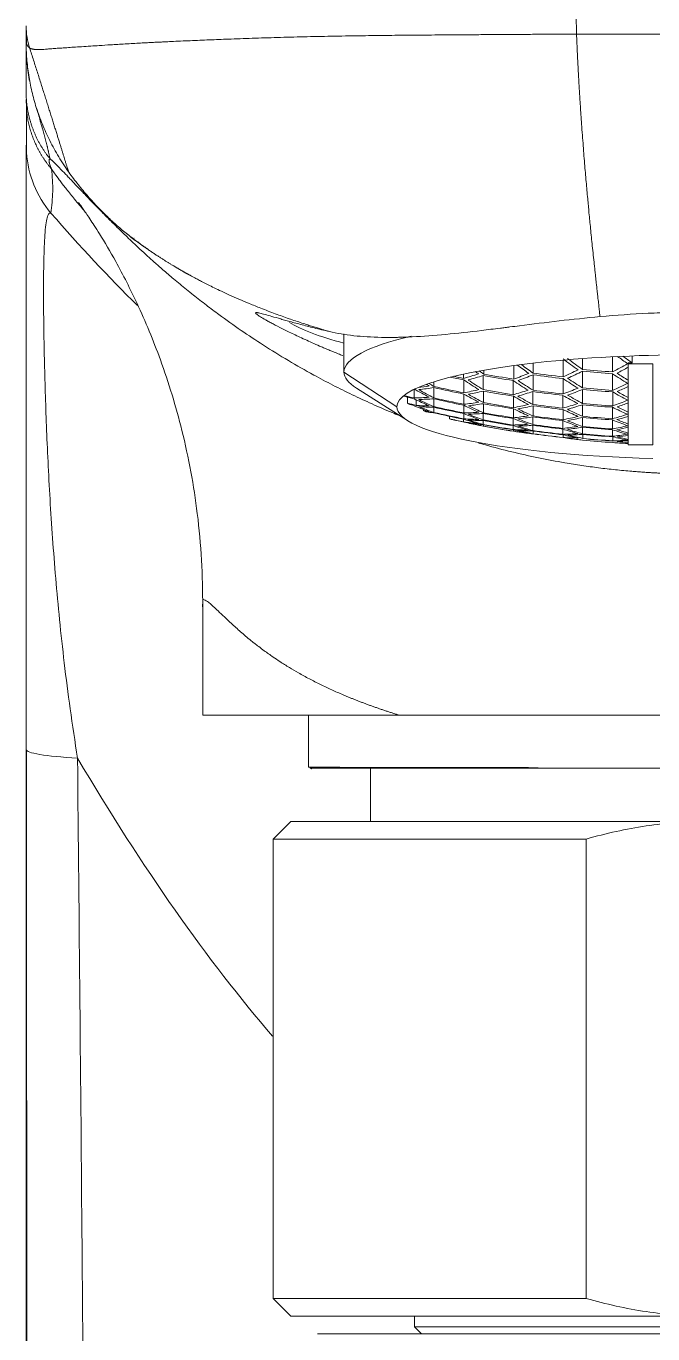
# Model space of a CAD drawing. Header units: millimetres. Extents: x 13304 to 14145, y -3112 to -2518.
# Drawn here: x 13592.11 to 13609.86, y -2823.83 to -2786.83 of the extents above; entities that cross this region are included whole.
import ezdxf

# ---------------------------------------------------------------- set-up
doc = ezdxf.new("R2010")
doc.units = ezdxf.units.MM

msp = doc.modelspace()

# ---------------------------------------------------------------- linework, layer by layer
at = {"linetype": 'Continuous', "lineweight": 0}
for p, q in [((13595.175, -2792.833), (13595.158, -2792.833)), ((13601.111, -2795.538), (13601.111, -2796.62)), ((13606.467, -2796.368), (13606.467, -2796.65)), ((13607.317, -2796.284), (13607.317, -2796.758)), ((13607.87, -2796.24), (13607.87, -2796.546)), ((13608.72, -2796.188), (13608.72, -2796.618)), ((13609.161, -2796.356), (13609.161, -2796.39)), ((13609.161, -2796.39), (13609.161, -2798.679)), ((13609.861, -2796.39), (13609.161, -2796.39)), ((13609.275, -2796.163), (13609.275, -2796.363)), ((13609.861, -2798.679), (13609.861, -2796.39)), ((13602.611, -2797.605), (13601.111, -2796.62)), ((13604.499, -2796.677), (13604.499, -2796.8)), ((13605.054, -2796.718), (13605.054, -2797.118)), ((13605.07, -2796.566), (13605.07, -2796.677)), ((13605.92, -2796.436), (13605.92, -2796.821)), ((13606.467, -2796.698), (13606.467, -2797.133)), ((13607.869, -2796.598), (13607.869, -2797.068)), ((13608.719, -2796.67), (13608.719, -2797.14)), ((13601.467, -2797.079), (13602.913, -2797.995)), ((13603.099, -2797.111), (13603.099, -2797.354)), ((13603.657, -2796.895), (13603.657, -2797.028)), ((13603.657, -2797.061), (13603.657, -2797.353)), ((13604.507, -2796.845), (13604.507, -2797.209)), ((13605.904, -2796.862), (13605.904, -2797.262)), ((13607.317, -2796.806), (13607.317, -2797.24)), ((13607.872, -2797.111), (13607.872, -2797.51)), ((13602.914, -2797.331), (13602.914, -2797.503)), ((13603.16, -2797.407), (13603.16, -2797.564)), ((13603.653, -2797.378), (13603.653, -2797.597)), ((13604.507, -2797.242), (13604.507, -2797.533)), ((13605.061, -2797.159), (13605.061, -2797.487)), ((13605.061, -2797.516), (13605.061, -2797.772)), ((13605.911, -2797.303), (13605.911, -2797.63)), ((13606.459, -2797.173), (13606.459, -2797.536)), ((13607.309, -2797.28), (13607.309, -2797.643)), ((13608.722, -2797.183), (13608.722, -2797.581)), ((13603.369, -2797.681), (13603.369, -2797.722)), ((13603.657, -2797.616), (13603.657, -2797.763)), ((13604.099, -2797.872), (13604.099, -2797.947)), ((13604.503, -2797.558), (13604.503, -2797.778)), ((13604.507, -2797.796), (13604.507, -2797.944)), ((13605.058, -2797.793), (13605.058, -2797.977)), ((13605.911, -2797.659), (13605.911, -2797.915)), ((13606.463, -2797.888), (13606.463, -2798.108)), ((13606.466, -2797.572), (13606.466, -2797.863)), ((13607.316, -2797.679), (13607.316, -2797.97)), ((13607.864, -2797.546), (13607.864, -2797.873)), ((13608.714, -2797.617), (13608.714, -2797.944)), ((13604.499, -2797.955), (13604.499, -2798.029)), ((13604.872, -2798.114), (13604.872, -2798.115)), ((13605.054, -2797.992), (13605.054, -2798.103)), ((13605.067, -2798.113), (13605.067, -2798.151)), ((13605.904, -2798.135), (13605.904, -2798.247)), ((13605.908, -2797.936), (13605.908, -2798.12)), ((13605.917, -2798.257), (13605.917, -2798.296)), ((13606.459, -2798.127), (13606.459, -2798.276)), ((13607.309, -2798.234), (13607.309, -2798.383)), ((13607.313, -2797.995), (13607.313, -2798.215)), ((13607.864, -2798.183), (13607.864, -2798.367)), ((13607.868, -2797.904), (13607.868, -2798.16)), ((13608.714, -2798.254), (13608.714, -2798.438)), ((13608.718, -2797.975), (13608.718, -2798.231)), ((13606.473, -2798.289), (13606.473, -2798.365)), ((13607.323, -2798.396), (13607.323, -2798.473)), ((13607.878, -2798.384), (13607.878, -2798.497)), ((13608.728, -2798.455), (13608.728, -2798.568)), ((13609.161, -2798.679), (13609.861, -2798.679)), ((13597.111, -2803.053), (13597.111, -2806.333)), ((13597.111, -2806.333), (13602.692, -2806.333)), ((13600.111, -2806.333), (13600.111, -2807.8)), ((13601.861, -2807.833), (13601.861, -2809.333)), ((13611.111, -2807.833), (13606.799, -2807.833)), ((13599.611, -2809.333), (13599.111, -2809.833)), ((13599.611, -2809.333), (13611.403, -2809.333)), ((13599.111, -2809.833), (13599.111, -2822.833)), ((13599.111, -2809.833), (13607.976, -2809.833)), ((13607.976, -2809.833), (13607.976, -2822.833)), ((13599.111, -2822.833), (13607.976, -2822.833)), ((13599.111, -2822.833), (13599.611, -2823.333)), ((13599.611, -2823.333), (13611.403, -2823.333)), ((13603.111, -2823.333), (13603.111, -2823.633)), ((13603.111, -2823.633), (13603.311, -2823.833)), ((13603.111, -2823.633), (13611.314, -2823.633)), ((13600.364, -2823.833), (13600.361, -2823.833)), ((13600.364, -2823.833), (13621.861, -2823.833))]:
    msp.add_line(p, q, dxfattribs=at)
for start, end in [(259.3092, 259.55), (261.0521, 261.3261), (264.1347, 264.4228), (265.9212, 266.2211)]:
    msp.add_arc((13611.111, -2765.312), 33.391, start, end, dxfattribs=at)
for centre, major_axis, ratio, start_param, end_param in [((13594.111, -2786.829), (-2, 0), 0.990866, 0, 0.320177), ((13594.111, -2786.839), (-2, 0), 0.99132, 0, 0.313287), ((13595.111, -2790.197), (-3, 0), 0.999015, 0.071551, 0.698377), ((13611.111, -2794.65), (-12, 0), 0.173648, 0.276461, 0.585711), ((13611.111, -2796.62), (10, 0), 0.173648, 2.514894, 3.141593), ((13611.111, -2797.605), (8.5, 0), 0.173648, 0, 3.141593), ((13609.771, -2765.446), (3.327, -33.189), 0.492404, 5.862345, 5.88291), ((13611.046, -2765.318), (-3.331, 33.224), 0.492404, 2.715493, 2.741534), ((13611.172, -2765.306), (3.331, -33.224), 0.492404, 5.857194, 5.883235), ((13606.826, -2764.882), (3.294, 32.858), 0.492404, 3.457433, 3.483386), ((13612.447, -2765.178), (-3.327, 33.189), 0.492404, 2.72416, 2.741426), ((13612.577, -2765.165), (3.327, -33.182), 0.492404, 5.86684, 5.882975), ((13611.111, -2764.172), (-32.739, 0), 0.984808, 1.511199, 1.514702), ((13611.111, -2796.62), (-10, 0), 0.173648, 0, 0.267722), ((13611.111, -2764.762), (-33.241, 0), 0.984808, 1.358868, 1.370793), ((13611.111, -2764.734), (33.225, 0), 0.984808, 4.503309, 4.512058), ((13604.712, -2764.67), (3.248, 32.401), 0.492404, 3.3294, 3.355504), ((13604.841, -2764.683), (-3.252, -32.434), 0.492404, 0.187821, 0.213898), ((13608.23, -2765.601), (-3.314, 33.059), 0.492404, 2.734922, 2.740402), ((13608.372, -2765.586), (3.316, -33.075), 0.492404, 5.874681, 5.882338), ((13611.111, -2764.619), (-33.152, 0), 0.984808, 1.387072, 1.41309), ((13611.111, -2764.593), (33.134, 0), 0.984808, 4.529052, 4.555083), ((13605.426, -2764.742), (3.266, 32.576), 0.492404, 3.372631, 3.398619), ((13609.647, -2765.459), (-3.327, 33.182), 0.492404, 2.721442, 2.741397), ((13605.55, -2764.754), (-3.269, -32.604), 0.492404, 0.230891, 0.256856), ((13611.111, -2764.452), (33.022, 0), 0.984808, 4.571297, 4.597251), ((13611.111, -2764.479), (-33.044, 0), 0.984808, 1.4298, 1.455736), ((13606.122, -2764.812), (3.281, 32.726), 0.492404, 3.415146, 3.441085), ((13606.252, -2764.825), (-3.284, -32.752), 0.492404, 0.27332, 0.299238), ((13611.111, -2764.339), (-32.917, 0), 0.984808, 1.472156, 1.498074), ((13611.111, -2764.312), (32.891, 0), 0.984808, 4.613711, 4.639649), ((13611.744, -2765.248), (-3.33, 33.216), 0.492404, 2.758504, 2.784336), ((13606.955, -2764.895), (-3.296, -32.879), 0.492404, 0.315744, 0.334763), ((13611.874, -2765.235), (3.33, -33.213), 0.492404, 5.900076, 5.919041), ((13605.421, -2765.882), (-3.266, 32.575), 0.492404, 2.798568, 2.824572), ((13604.722, -2764.671), (3.249, 32.403), 0.492404, 3.249766, 3.268984), ((13604.852, -2764.684), (-3.252, -32.437), 0.492404, 0.101294, 0.127467), ((13605.551, -2765.869), (3.269, -32.605), 0.492404, 5.94029, 5.966448), ((13606.123, -2765.812), (-3.281, 32.727), 0.492404, 2.77727, 2.782167), ((13606.253, -2765.799), (3.284, -32.752), 0.492404, 5.91531, 5.923886), ((13611.111, -2765.018), (33.348, 0), 0.984808, 4.486963, 4.513038), ((13611.111, -2765.044), (-33.355, 0), 0.984808, 1.34542, 1.37149), ((13607.528, -2765.671), (-3.305, 32.968), 0.492404, 2.757309, 2.783341), ((13605.424, -2764.742), (3.266, 32.576), 0.492404, 3.286358, 3.312346), ((13607.657, -2765.658), (3.307, -32.987), 0.492404, 5.898601, 5.924619), ((13611.111, -2764.875), (33.296, 0), 0.984808, 4.529468, 4.555371), ((13608.932, -2765.53), (-3.321, 33.13), 0.492404, 2.757812, 2.783715), ((13606.116, -2764.811), (3.281, 32.725), 0.492404, 3.329529, 3.355375), ((13609.068, -2765.517), (3.323, -33.141), 0.492404, 5.899591, 5.925484), ((13611.111, -2764.734), (33.225, 0), 0.984808, 4.572164, 4.597956), ((13610.343, -2765.389), (-3.33, 33.213), 0.492404, 2.758395, 2.784231), ((13606.825, -2764.882), (3.294, 32.857), 0.492404, 3.372252, 3.398016), ((13610.469, -2765.376), (3.33, -33.216), 0.492404, 5.900095, 5.925928), ((13606.955, -2764.895), (-3.296, -32.879), 0.492404, 0.230639, 0.256386), ((13611.111, -2764.594), (33.134, 0), 0.984808, 4.614397, 4.640144), ((13611.111, -2764.619), (-33.152, 0), 0.984808, 1.472945, 1.498677), ((13607.527, -2764.953), (3.305, 32.968), 0.492404, 3.414436, 3.440183), ((13607.657, -2764.966), (-3.307, -32.987), 0.492404, 0.272804, 0.291677), ((13611.111, -2765.465), (-33.379, 0), 0.984808, 1.318951, 1.328366), ((13611.111, -2765.439), (33.383, 0), 0.984808, 4.461227, 4.470026), ((13611.111, -2765.703), (33.315, 0), 0.984808, 4.463805, 4.47142), ((13611.111, -2797.112), (-8.5, 0), 0.173648, 0.268015, 0.286353), ((13604.718, -2765.953), (-3.249, 32.402), 0.492404, 2.841071, 2.867311), ((13605.42, -2764.741), (3.266, 32.575), 0.492404, 3.200167, 3.22635), ((13605.55, -2764.754), (-3.269, -32.604), 0.492404, 0.058665, 0.084823), ((13604.847, -2765.94), (3.252, -32.436), 0.492404, 5.982807, 6.00898), ((13611.111, -2765.325), (-33.391, 0), 0.984808, 1.345556, 1.371597), ((13611.111, -2765.299), (33.391, 0), 0.984808, 4.487258, 4.513298), ((13606.826, -2765.741), (-3.294, 32.858), 0.492404, 2.799799, 2.825752), ((13606.127, -2764.812), (3.281, 32.727), 0.492404, 3.243773, 3.269712), ((13605.554, -2764.755), (-3.269, -32.605), 0.492404, 0.144777, 0.170741), ((13606.955, -2765.728), (3.296, -32.879), 0.492404, 5.941506, 5.967441), ((13606.257, -2764.825), (-3.284, -32.753), 0.492404, 0.102219, 0.128137), ((13611.111, -2764.903), (-33.308, 0), 0.984808, 1.388152, 1.414044), ((13611.111, -2765.159), (33.379, 0), 0.984808, 4.53014, 4.555975), ((13611.111, -2765.185), (-33.383, 0), 0.984808, 1.388567, 1.414399), ((13608.23, -2765.601), (-3.314, 33.059), 0.492404, 2.800683, 2.826475), ((13606.246, -2764.824), (-3.283, -32.751), 0.492404, 0.187947, 0.213772), ((13608.36, -2765.588), (3.316, -33.074), 0.492404, 5.941919, 5.967701), ((13611.111, -2764.76), (-33.239, 0), 0.984808, 1.43039, 1.456172), ((13609.635, -2765.46), (-3.327, 33.181), 0.492404, 2.800784, 2.826481), ((13607.521, -2764.952), (3.305, 32.967), 0.492404, 3.329624, 3.35528), ((13609.771, -2765.446), (3.327, -33.189), 0.492404, 5.94253, 5.968221), ((13611.111, -2764.875), (33.296, 0), 0.984808, 4.614962, 4.640583), ((13611.046, -2765.318), (-3.331, 33.224), 0.492404, 2.801088, 2.826751), ((13608.23, -2765.023), (3.314, 33.059), 0.492404, 3.37207, 3.397677), ((13611.171, -2765.306), (3.331, -33.224), 0.492404, 5.942768, 5.961603), ((13608.36, -2765.036), (-3.316, -33.074), 0.492404, 0.230464, 0.249066), ((13611.111, -2797.605), (-8.5, 0), 0.173648, 0.000006, 1.423199), ((13611.111, -2765.729), (-33.304, 0), 0.984808, 1.323454, 1.326159), ((13604.021, -2766.023), (-3.229, 32.21), 0.492404, 2.880336, 2.910212), ((13606.122, -2764.812), (3.281, 32.726), 0.492404, 3.161333, 3.183727), ((13604.151, -2766.01), (3.233, -32.248), 0.492404, 6.025587, 6.05184), ((13606.252, -2764.825), (-3.284, -32.752), 0.492404, 0.016298, 0.042506), ((13606.825, -2764.882), (3.294, 32.857), 0.492404, 3.131612, 3.141368), ((13611.111, -2797.112), (-8.5, 0), 0.173648, 0.425772, 0.447304), ((13606.955, -2764.895), (-3.296, -32.879), 0.492404, 6.270098, 6.282604), ((13611.111, -2765.889), (-33.225, 0), 0.984808, 1.344287, 1.370465), ((13611.111, -2765.58), (33.355, 0), 0.984808, 4.486903, 4.512973), ((13611.111, -2765.605), (-33.348, 0), 0.984808, 1.345385, 1.37146), ((13611.111, -2765.861), (33.241, 0), 0.984808, 4.486238, 4.512401), ((13606.122, -2765.812), (-3.281, 32.726), 0.492404, 2.8421, 2.86804), ((13606.825, -2764.882), (3.294, 32.857), 0.492404, 3.20136, 3.227314), ((13605.426, -2765.882), (-3.266, 32.576), 0.492404, 2.884567, 2.910554), ((13606.955, -2764.895), (-3.296, -32.879), 0.492404, 0.059863, 0.085799), ((13605.55, -2765.869), (3.269, -32.604), 0.492404, 6.02633, 6.052295), ((13606.252, -2765.799), (3.284, -32.752), 0.492404, 5.983947, 6.009866), ((13611.111, -2765.466), (-33.379, 0), 0.984808, 1.388458, 1.414294), ((13611.111, -2765.44), (33.383, 0), 0.984808, 4.530158, 4.555991), ((13606.829, -2764.883), (3.294, 32.858), 0.492404, 3.286801, 3.312565), ((13607.527, -2765.671), (-3.305, 32.968), 0.492404, 2.843002, 2.868749), ((13607.532, -2764.953), (3.305, 32.969), 0.492404, 3.24446, 3.270207), ((13607.657, -2764.966), (-3.307, -32.987), 0.492404, 0.103007, 0.12874), ((13606.959, -2764.896), (-3.296, -32.88), 0.492404, 0.145246, 0.170993), ((13607.657, -2765.658), (3.307, -32.987), 0.492404, 5.984649, 6.010382), ((13611.111, -2765.016), (33.347, 0), 0.984808, 4.57244, 4.598137), ((13611.111, -2765.325), (-33.391, 0), 0.984808, 1.431152, 1.456814), ((13611.111, -2765.044), (-33.355, 0), 0.984808, 1.431089, 1.456779), ((13611.111, -2765.3), (33.391, 0), 0.984808, 4.572832, 4.598494), ((13608.932, -2765.53), (-3.321, 33.13), 0.492404, 2.84348, 2.869101), ((13608.234, -2765.023), (3.314, 33.06), 0.492404, 3.287141, 3.312747), ((13607.651, -2764.965), (-3.307, -32.986), 0.492404, 0.188039, 0.21368), ((13609.062, -2765.517), (3.323, -33.141), 0.492404, 5.984689, 6.010302), ((13611.111, -2764.901), (-33.307, 0), 0.984808, 1.47316, 1.498773), ((13611.111, -2765.157), (33.379, 0), 0.984808, 4.614964, 4.640521), ((13610.337, -2765.389), (-3.33, 33.212), 0.492404, 2.843308, 2.868865), ((13608.926, -2765.093), (3.321, 33.129), 0.492404, 3.329687, 3.355217), ((13609.056, -2765.106), (-3.323, -33.14), 0.492404, 0.188099, 0.20713), ((13610.473, -2765.376), (3.33, -33.216), 0.492404, 5.985032, 6.003611), ((13611.186, -2766.126), (32.918, 3.052), 0.98468, 4.405273, 4.417644), ((13611.111, -2797.112), (-8.5, 0), 0.173648, 0.600806, 0.622115), ((13611.189, -2766.152), (-32.897, -3.05), 0.98468, 1.266684, 1.276264), ((13604.712, -2765.953), (-3.248, 32.401), 0.492404, 2.927681, 2.953785), ((13608.23, -2765.023), (3.314, 33.059), 0.492404, 3.115943, 3.142121), ((13607.527, -2764.953), (3.305, 32.968), 0.492404, 3.159114, 3.185146), ((13604.019, -2766.023), (-3.229, 32.21), 0.492404, 2.971214, 2.997068), ((13604.841, -2765.94), (3.252, -32.434), 0.492404, 6.069287, 6.095364), ((13607.657, -2764.966), (-3.307, -32.987), 0.492404, 0.017134, 0.043153), ((13604.149, -2766.01), (3.233, -32.247), 0.492404, 6.112739, 6.138992), ((13608.369, -2765.037), (-3.316, -33.075), 0.492404, 6.257877, 6.284041), ((13608.932, -2765.093), (3.321, 33.13), 0.492404, 3.096119, 3.099732), ((13611.111, -2765.749), (-33.296, 0), 0.984808, 1.387876, 1.413778), ((13611.111, -2766.004), (33.152, 0), 0.984808, 4.528664, 4.554683), ((13611.111, -2766.312), (-32.891, 0), 0.984808, 1.385604, 1.412231), ((13611.111, -2765.721), (33.308, 0), 0.984808, 4.529654, 4.555547), ((13611.111, -2766.03), (-33.134, 0), 0.984808, 1.387373, 1.413404), ((13611.111, -2766.286), (32.916, 0), 0.984808, 4.527741, 4.553949), ((13606.116, -2765.812), (-3.281, 32.725), 0.492404, 2.927811, 2.953656), ((13608.932, -2765.093), (3.321, 33.13), 0.492404, 3.159531, 3.185434), ((13606.825, -2765.741), (-3.294, 32.857), 0.492404, 2.885169, 2.910933), ((13608.23, -2765.023), (3.314, 33.059), 0.492404, 3.202226, 3.228019), ((13605.424, -2765.882), (-3.266, 32.576), 0.492404, 2.97084, 2.996827), ((13608.36, -2765.036), (-3.316, -33.074), 0.492404, 0.060453, 0.086235), ((13606.246, -2765.799), (3.283, -32.751), 0.492404, 6.069414, 6.095238), ((13606.955, -2765.728), (3.296, -32.879), 0.492404, 6.026799, 6.052546), ((13611.111, -2765.608), (-33.347, 0), 0.984808, 1.430847, 1.456544), ((13611.111, -2765.58), (33.355, 0), 0.984808, 4.572593, 4.598284), ((13607.521, -2765.672), (-3.305, 32.967), 0.492404, 2.927906, 2.953561), ((13608.23, -2765.601), (-3.314, 33.059), 0.492404, 2.885508, 2.911115), ((13608.932, -2765.093), (3.321, 33.13), 0.492404, 3.245025, 3.270646), ((13609.062, -2765.106), (-3.323, -33.141), 0.492404, 0.103223, 0.128836), ((13607.651, -2765.659), (3.307, -32.986), 0.492404, 6.069506, 6.095146), ((13608.36, -2765.036), (-3.316, -33.074), 0.492404, 0.145659, 0.171254), ((13608.36, -2765.588), (3.316, -33.074), 0.492404, 6.027125, 6.052721), ((13611.111, -2765.467), (-33.379, 0), 0.984808, 1.473371, 1.498928), ((13611.111, -2765.184), (-33.383, 0), 0.984808, 1.473503, 1.499057), ((13611.111, -2765.44), (33.383, 0), 0.984808, 4.615095, 4.640649), ((13608.926, -2765.531), (-3.321, 33.129), 0.492404, 2.927968, 2.953498), ((13609.635, -2765.46), (-3.327, 33.181), 0.492404, 2.885711, 2.911224), ((13609.635, -2765.164), (3.327, 33.181), 0.492404, 3.28743, 3.312943), ((13609.765, -2765.447), (3.327, -33.188), 0.492404, 6.027076, 6.046099), ((13609.765, -2765.177), (-3.327, -33.188), 0.492404, 0.145609, 0.164632), ((13609.056, -2765.518), (3.323, -33.14), 0.492404, 6.069565, 6.088596), ((13609.644, -2765.165), (3.327, 33.182), 0.492404, 3.117026, 3.143101), ((13609.774, -2765.178), (-3.327, -33.189), 0.492404, 6.258668, 6.284738), ((13605.554, -2765.869), (3.269, -32.605), 0.492404, 6.112444, 6.138409), ((13609.073, -2765.107), (-3.323, -33.142), 0.492404, 0.018215, 0.044107), ((13611.111, -2765.863), (33.239, 0), 0.984808, 4.571983, 4.597764), ((13611.111, -2766.171), (-33.022, 0), 0.984808, 1.429862, 1.455815), ((13611.111, -2765.889), (-33.225, 0), 0.984808, 1.430746, 1.456539), ((13611.111, -2766.145), (33.044, 0), 0.984808, 4.571569, 4.597504), ((13609.635, -2765.164), (3.327, 33.181), 0.492404, 3.202503, 3.2282), ((13606.127, -2765.811), (-3.281, 32.727), 0.492404, 3.013473, 3.039412), ((13606.829, -2765.741), (-3.294, 32.858), 0.492404, 2.97062, 2.996384), ((13610.348, -2765.235), (3.33, 33.213), 0.492404, 3.160202, 3.186037), ((13609.775, -2765.178), (-3.327, -33.189), 0.492404, 0.061152, 0.086842), ((13606.959, -2765.728), (3.296, -32.88), 0.492404, 6.112193, 6.137939), ((13611.111, -2765.723), (33.307, 0), 0.984808, 4.614753, 4.640365), ((13611.111, -2766.312), (-32.89, 0), 0.984808, 1.472164, 1.498103), ((13611.111, -2765.749), (-33.296, 0), 0.984808, 1.473544, 1.499164), ((13611.111, -2766.004), (33.152, 0), 0.984808, 4.614712, 4.640445), ((13611.111, -2766.03), (-33.134, 0), 0.984808, 1.473065, 1.498812), ((13610.337, -2765.234), (3.33, 33.212), 0.492404, 3.245026, 3.270584), ((13608.234, -2765.6), (-3.314, 33.06), 0.492404, 2.970438, 2.996045), ((13611.05, -2765.306), (3.331, 33.224), 0.492404, 3.202894, 3.228557), ((13610.473, -2765.248), (-3.33, -33.216), 0.492404, 0.103565, 0.122145), ((13608.36, -2765.588), (3.316, -33.074), 0.492404, 6.111931, 6.130532), ((13611.176, -2765.318), (-3.331, -33.224), 0.492404, 0.061214, 0.079875), ((13607.657, -2765.658), (3.307, -32.987), 0.492404, 6.154445, 6.173143), ((13606.955, -2765.728), (3.296, -32.879), 0.492404, 6.197387, 6.21623), ((13611.878, -2765.389), (-3.33, -33.213), 0.492404, 0.018521, 0.037311), ((13595.111, -2807.3), (-3, 0), 0.09548, 0.000005, 1.02982)]:
    msp.add_ellipse(centre, major_axis=major_axis, ratio=ratio, start_param=start_param, end_param=end_param, dxfattribs=at)
for points, degree in [([(13607.687, -2786.548), (13607.689, -2786.605), (13607.691, -2786.721), (13607.695, -2786.893), (13607.697, -2787.006), (13607.698, -2787.062)], 3), ([(13592.111, -2787.271), (13592.111, -2787.27), (13592.111, -2787.268), (13592.111, -2787.263), (13592.111, -2787.26), (13592.111, -2787.257), (13592.111, -2787.254), (13592.111, -2787.25), (13592.111, -2787.246), (13592.111, -2787.243), (13592.111, -2787.239), (13592.111, -2787.234), (13592.111, -2787.23), (13592.111, -2787.224), (13592.111, -2787.217), (13592.111, -2787.21), (13592.111, -2787.203), (13592.111, -2787.195), (13592.111, -2787.185), (13592.111, -2787.174), (13592.111, -2787.162), (13592.111, -2787.149), (13592.111, -2787.134), (13592.111, -2787.118), (13592.111, -2787.099), (13592.111, -2787.077), (13592.111, -2787.054), (13592.111, -2787.031), (13592.111, -2787.008), (13592.111, -2786.984), (13592.111, -2786.961), (13592.111, -2786.938), (13592.111, -2786.914), (13592.111, -2786.89), (13592.111, -2786.865), (13592.111, -2786.848), (13592.111, -2786.839)], 3), ([(13592.117, -2786.987), (13592.117, -2786.997)], 1), ([(13592.117, -2786.991), (13592.117, -2787.146), (13592.117, -2787.319)], 2), ([(13592.111, -2787.271), (13592.111, -2787.271), (13592.111, -2787.272), (13592.111, -2787.274), (13592.111, -2787.276), (13592.111, -2787.277), (13592.111, -2787.279), (13592.111, -2787.28), (13592.111, -2787.282), (13592.111, -2787.283), (13592.111, -2787.285), (13592.111, -2787.287), (13592.111, -2787.289), (13592.112, -2787.292), (13592.112, -2787.295), (13592.113, -2787.298), (13592.113, -2787.302), (13592.114, -2787.305), (13592.115, -2787.31), (13592.116, -2787.315), (13592.117, -2787.32), (13592.119, -2787.326), (13592.121, -2787.333), (13592.123, -2787.341), (13592.127, -2787.349), (13592.131, -2787.359), (13592.136, -2787.369), (13592.142, -2787.379), (13592.148, -2787.389), (13592.155, -2787.398), (13592.162, -2787.407), (13592.17, -2787.416), (13592.178, -2787.425), (13592.187, -2787.433), (13592.197, -2787.441), (13592.204, -2787.447), (13592.208, -2787.45)], 3), ([(13592.111, -2787.271), (13592.114, -2789.255), (13593.327, -2790.979)], 2), ([(13592.208, -2787.45), (13592.209, -2787.451), (13592.211, -2787.452), (13592.212, -2787.453)], 3), ([(13592.208, -2787.45), (13592.527, -2788.442), (13592.829, -2789.389), (13593.088, -2790.231), (13593.26, -2790.783), (13593.315, -2790.965)], 5), ([(13592.118, -2788.901), (13592.111, -2788.924), (13592.122, -2789.188)], 2), ([(13592.119, -2789.151), (13592.118, -2790.413)], 1), ([(13593.254, -2790.876), (13594.246, -2792.27), (13595.543, -2793.136)], 2), ([(13595.264, -2794.741), (13594.447, -2793.931), (13593.63, -2793.059), (13592.813, -2792.124)], 3), ([(13592.111, -2899.833), (13592.111, -2898.098), (13592.111, -2894.409), (13592.111, -2888.259), (13592.111, -2881.393), (13592.111, -2873.666), (13592.111, -2864.887), (13592.111, -2854.882), (13592.111, -2844.164), (13592.111, -2832.997), (13592.111, -2820.872), (13592.111, -2811.953), (13592.111, -2807.3)], 3), ([(13599.091, -2815.41), (13597.249, -2813.278), (13595.408, -2810.657), (13593.566, -2807.546)], 3), ([(13600.142, -2807.816), (13600.205, -2807.849)], 1), ([(13605.386, -2807.833), (13605.609, -2807.826), (13605.838, -2807.819), (13606.073, -2807.812)], 3)]:
    msp.add_open_spline(points, degree=degree, dxfattribs=at)
for points, degree, knots in [([(13592.212, -2787.453), (13592.214, -2787.454), (13592.216, -2787.456), (13592.22, -2787.458), (13592.225, -2787.46), (13592.229, -2787.462), (13592.234, -2787.464), (13592.238, -2787.466), (13592.243, -2787.468), (13592.249, -2787.47), (13592.254, -2787.471), (13592.26, -2787.473), (13592.267, -2787.475), (13592.274, -2787.477), (13592.281, -2787.479), (13592.288, -2787.481), (13592.297, -2787.483), (13592.305, -2787.484), (13592.32, -2787.487), (13592.341, -2787.491), (13592.371, -2787.494), (13592.404, -2787.496), (13592.44, -2787.497), (13592.479, -2787.497), (13592.52, -2787.495), (13592.579, -2787.493), (13592.66, -2787.487), (13592.775, -2787.478), (13592.912, -2787.467), (13593.072, -2787.456), (13593.253, -2787.443), (13593.455, -2787.43), (13593.681, -2787.415), (13593.925, -2787.399), (13594.2, -2787.381), (13594.522, -2787.36), (13594.846, -2787.341), (13595.132, -2787.324), (13595.342, -2787.313), (13595.536, -2787.303), (13595.711, -2787.294), (13595.866, -2787.286), (13596, -2787.28), (13596.114, -2787.274), (13596.273, -2787.266), (13596.484, -2787.257), (13596.756, -2787.245), (13597.028, -2787.233), (13597.298, -2787.222), (13597.568, -2787.211), (13597.97, -2787.196), (13598.521, -2787.176), (13599.233, -2787.154), (13599.98, -2787.134), (13600.76, -2787.118), (13601.504, -2787.106), (13602.224, -2787.097), (13602.933, -2787.09), (13603.71, -2787.084), (13604.402, -2787.079), (13604.984, -2787.075), (13605.436, -2787.071), (13605.887, -2787.068), (13606.339, -2787.066), (13606.792, -2787.064), (13607.245, -2787.063), (13607.547, -2787.062), (13607.698, -2787.062)], 3, [0, 0, 0, 0, 0.003474, 0.006968, 0.010486, 0.014028, 0.017598, 0.021197, 0.024827, 0.028491, 0.032189, 0.035921, 0.039691, 0.043499, 0.047345, 0.051232, 0.055158, 0.059125, 0.063134, 0.073431, 0.083484, 0.093277, 0.102792, 0.112015, 0.120935, 0.129543, 0.146178, 0.16328, 0.180855, 0.198938, 0.217584, 0.235183, 0.253954, 0.273889, 0.291448, 0.313365, 0.339594, 0.35355, 0.366241, 0.377669, 0.387841, 0.39676, 0.40443, 0.410852, 0.416031, 0.431159, 0.44609, 0.460824, 0.47536, 0.489701, 0.503848, 0.539157, 0.575839, 0.613898, 0.653342, 0.694176, 0.726188, 0.761594, 0.800379, 0.842524, 0.864965, 0.887427, 0.909901, 0.932385, 0.954883, 0.977411, 1, 1, 1, 1]), ([(13607.698, -2787.062), (13607.772, -2787.062), (13607.94, -2787.062), (13608.221, -2787.062), (13608.56, -2787.062), (13608.959, -2787.062), (13609.469, -2787.061), (13610.037, -2787.06), (13610.609, -2787.059), (13611.202, -2787.059), (13611.929, -2787.06), (13612.687, -2787.061), (13613.356, -2787.062), (13613.826, -2787.062), (13614.205, -2787.062), (13614.427, -2787.062), (13614.523, -2787.062)], 3, [0, 0, 0, 0, 0.032539, 0.073688, 0.123446, 0.181809, 0.248774, 0.347883, 0.431623, 0.500001, 0.608347, 0.751228, 0.833454, 0.902329, 0.957845, 1, 1, 1, 1]), ([(13607.698, -2787.062), (13607.699, -2787.079), (13607.7, -2787.114), (13607.703, -2787.171), (13607.706, -2787.236), (13607.709, -2787.307), (13607.712, -2787.385), (13607.716, -2787.471), (13607.721, -2787.563), (13607.725, -2787.663), (13607.731, -2787.769), (13607.736, -2787.881), (13607.743, -2788.001), (13607.749, -2788.127), (13607.757, -2788.259), (13607.764, -2788.397), (13607.773, -2788.542), (13607.782, -2788.693), (13607.791, -2788.849), (13607.802, -2789.011), (13607.813, -2789.179), (13607.824, -2789.352), (13607.847, -2789.679), (13607.881, -2790.14), (13607.926, -2790.71), (13607.97, -2791.232), (13608.012, -2791.696), (13608.054, -2792.137), (13608.097, -2792.585), (13608.147, -2793.075), (13608.188, -2793.455), (13608.216, -2793.718), (13608.231, -2793.856), (13608.245, -2793.986), (13608.259, -2794.109), (13608.272, -2794.225), (13608.284, -2794.334), (13608.295, -2794.437), (13608.306, -2794.534), (13608.316, -2794.624), (13608.326, -2794.709), (13608.334, -2794.788), (13608.343, -2794.862), (13608.35, -2794.93), (13608.357, -2794.994), (13608.362, -2795.034), (13608.364, -2795.053)], 3, [0, 0, 0, 0, 0.00485, 0.010413, 0.016686, 0.023671, 0.031366, 0.03977, 0.048882, 0.058703, 0.069232, 0.080467, 0.09241, 0.10506, 0.118417, 0.132481, 0.147253, 0.162733, 0.178923, 0.195823, 0.213435, 0.23176, 0.250799, 0.318286, 0.382648, 0.443871, 0.501927, 0.551816, 0.610359, 0.677487, 0.753056, 0.774953, 0.796067, 0.816399, 0.835949, 0.854719, 0.87271, 0.889924, 0.906363, 0.922031, 0.936929, 0.951062, 0.964432, 0.977042, 0.988897, 1, 1, 1, 1]), ([(13592.111, -2788.69), (13592.111, -2788.41), (13592.111, -2788.171), (13592.111, -2787.97), (13592.111, -2787.791), (13592.111, -2787.641), (13592.111, -2787.5), (13592.111, -2787.396), (13592.111, -2787.271)], 2, [0, 0, 0, 0.25, 0.25, 0.5, 0.5, 0.75, 0.75, 1, 1, 1]), ([(13592.111, -2787.271), (13592.111, -2787.483), (13592.119, -2787.707), (13592.138, -2787.928), (13592.165, -2788.146), (13592.202, -2788.361), (13592.205, -2788.374)], 5, [0, 0, 0, 0, 0, 0, 0.935892, 1, 1, 1, 1, 1, 1]), ([(13592.782, -2790.58), (13592.78, -2790.569), (13592.776, -2790.546), (13592.769, -2790.512), (13592.762, -2790.478), (13592.755, -2790.444), (13592.748, -2790.409), (13592.74, -2790.375), (13592.732, -2790.34), (13592.724, -2790.305), (13592.716, -2790.27), (13592.708, -2790.235), (13592.699, -2790.2), (13592.69, -2790.165), (13592.682, -2790.13), (13592.672, -2790.094), (13592.663, -2790.058), (13592.654, -2790.022), (13592.644, -2789.986), (13592.634, -2789.95), (13592.624, -2789.913), (13592.614, -2789.877), (13592.604, -2789.84), (13592.58, -2789.754), (13592.541, -2789.616), (13592.485, -2789.423), (13592.443, -2789.275), (13592.42, -2789.192), (13592.416, -2789.177)], 3, [0, 0, 0, 0, 0.026649, 0.053279, 0.079891, 0.106485, 0.13306, 0.159617, 0.186156, 0.212677, 0.239179, 0.265663, 0.292129, 0.318577, 0.345007, 0.371418, 0.397811, 0.424186, 0.450543, 0.476881, 0.503201, 0.529504, 0.555788, 0.582054, 0.713227, 0.843041, 0.971496, 1, 1, 1, 1]), ([(13592.111, -2807.3), (13592.111, -2805.496), (13592.111, -2803.822), (13592.111, -2802.25), (13592.111, -2800.808), (13592.111, -2799.342), (13592.111, -2798.034), (13592.111, -2796.696), (13592.111, -2795.55), (13592.111, -2794.194), (13592.111, -2793.152), (13592.111, -2792.815), (13592.111, -2792.504), (13592.111, -2792.2), (13592.111, -2791.941), (13592.111, -2791.585), (13592.111, -2791.296), (13592.111, -2790.752), (13592.111, -2790.471), (13592.111, -2790.252), (13592.111, -2790.197)], 2, [0, 0, 0, 0.125, 0.125, 0.25, 0.25, 0.375, 0.375, 0.5, 0.5, 0.625, 0.625, 0.660714, 0.660714, 0.696429, 0.696429, 0.75, 0.75, 0.875, 0.875, 1, 1, 1]), ([(13592.828, -2790.875), (13592.824, -2790.865), (13592.82, -2790.855), (13592.812, -2790.836), (13592.809, -2790.827), (13592.802, -2790.809), (13592.799, -2790.8), (13592.793, -2790.784), (13592.79, -2790.775), (13592.785, -2790.76), (13592.782, -2790.752), (13592.778, -2790.737), (13592.776, -2790.729), (13592.772, -2790.715), (13592.771, -2790.708), (13592.769, -2790.698), (13592.768, -2790.695), (13592.767, -2790.689), (13592.767, -2790.686), (13592.766, -2790.68), (13592.765, -2790.677), (13592.765, -2790.671), (13592.764, -2790.668), (13592.764, -2790.663), (13592.763, -2790.66), (13592.763, -2790.654), (13592.763, -2790.651), (13592.763, -2790.647), (13592.763, -2790.645), (13592.763, -2790.643), (13592.763, -2790.641), (13592.763, -2790.639), (13592.763, -2790.638), (13592.763, -2790.635), (13592.763, -2790.634), (13592.763, -2790.631), (13592.763, -2790.628), (13592.764, -2790.624), (13592.764, -2790.622), (13592.765, -2790.617), (13592.765, -2790.615), (13592.766, -2790.611), (13592.767, -2790.609), (13592.768, -2790.603), (13592.77, -2790.599), (13592.772, -2790.593), (13592.774, -2790.59), (13592.778, -2790.585), (13592.78, -2790.582), (13592.782, -2790.58)], 3, [0, 0, 0, 0, 0.0625, 0.0625, 0.125, 0.125, 0.1875, 0.1875, 0.25, 0.25, 0.3125, 0.3125, 0.375, 0.375, 0.4375, 0.4375, 0.46875, 0.46875, 0.5, 0.5, 0.53125, 0.53125, 0.5625, 0.5625, 0.59375, 0.59375, 0.625, 0.625, 0.640625, 0.640625, 0.65625, 0.65625, 0.671875, 0.671875, 0.6875, 0.6875, 0.71875, 0.71875, 0.75, 0.75, 0.78125, 0.78125, 0.8125, 0.8125, 0.875, 0.875, 0.9375, 0.9375, 1, 1, 1, 1]), ([(13594.538, -2792.377), (13594.523, -2792.362), (13594.459, -2792.298), (13594.353, -2792.191), (13594.208, -2792.043), (13594.059, -2791.891), (13593.909, -2791.735), (13593.772, -2791.592), (13593.645, -2791.459), (13593.53, -2791.338), (13593.425, -2791.227), (13593.327, -2791.125), (13593.237, -2791.031), (13593.154, -2790.945), (13593.079, -2790.868), (13593.025, -2790.813), (13592.987, -2790.775), (13592.964, -2790.752), (13592.942, -2790.73), (13592.921, -2790.71), (13592.901, -2790.69), (13592.881, -2790.672), (13592.863, -2790.654), (13592.845, -2790.637), (13592.828, -2790.622), (13592.812, -2790.607), (13592.797, -2790.593), (13592.787, -2790.584), (13592.782, -2790.58)], 3, [0, 0, 0, 0, 0.015809, 0.067474, 0.116805, 0.18298, 0.247806, 0.311214, 0.373136, 0.433505, 0.492249, 0.549299, 0.607303, 0.663961, 0.719212, 0.772994, 0.792999, 0.812815, 0.832441, 0.851873, 0.871107, 0.890141, 0.908971, 0.927596, 0.946015, 0.964224, 0.982221, 1, 1, 1, 1]), ([(13592.813, -2792.124), (13592.827, -2792.023), (13592.838, -2791.921), (13592.855, -2791.716), (13592.861, -2791.612), (13592.865, -2791.404), (13592.863, -2791.3), (13592.851, -2791.089), (13592.842, -2790.983), (13592.828, -2790.875)], 3, [0, 0, 0, 0, 0.25, 0.25, 0.5, 0.5, 0.75, 0.75, 1, 1, 1, 1]), ([(13592.828, -2790.875), (13592.831, -2790.879), (13592.836, -2790.886), (13592.844, -2790.898), (13592.852, -2790.91), (13592.861, -2790.922), (13592.869, -2790.934), (13592.878, -2790.947), (13592.887, -2790.96), (13592.896, -2790.973), (13592.906, -2790.986), (13592.915, -2790.999), (13592.925, -2791.013), (13592.935, -2791.027), (13592.945, -2791.041), (13592.956, -2791.055), (13592.967, -2791.07), (13592.977, -2791.085), (13592.989, -2791.1), (13593, -2791.115), (13593.011, -2791.131), (13593.023, -2791.147), (13593.035, -2791.163), (13593.048, -2791.179), (13593.06, -2791.196), (13593.073, -2791.213), (13593.086, -2791.23), (13593.099, -2791.247), (13593.112, -2791.265), (13593.126, -2791.283), (13593.164, -2791.333), (13593.232, -2791.419), (13593.336, -2791.55), (13593.452, -2791.695), (13593.578, -2791.847), (13593.686, -2791.977), (13593.751, -2792.053), (13593.771, -2792.077)], 3, [0, 0, 0, 0, 0.014356, 0.028768, 0.043235, 0.057758, 0.072335, 0.086968, 0.101655, 0.116397, 0.131193, 0.146043, 0.160947, 0.175904, 0.190915, 0.205979, 0.221095, 0.236265, 0.251487, 0.266762, 0.282089, 0.297469, 0.312901, 0.328384, 0.34392, 0.359507, 0.375145, 0.390835, 0.406576, 0.422368, 0.43821, 0.537289, 0.639937, 0.746092, 0.855704, 0.955116, 1, 1, 1, 1]), ([(13593.593, -2791.825), (13593.594, -2791.825), (13593.61, -2791.847), (13593.704, -2791.976), (13593.894, -2792.25), (13594.22, -2792.753), (13594.709, -2793.579), (13595.315, -2794.767), (13595.977, -2796.363), (13596.585, -2798.352), (13597.021, -2800.7), (13597.117, -2802.376), (13597.11, -2803.263)], 3, [0, 0, 0, 0, 0.039957, 0.102045, 0.155095, 0.20681, 0.280161, 0.378599, 0.502026, 0.64886, 0.816204, 1, 1, 1, 1]), ([(13593.566, -2807.546), (13593.493, -2807.08), (13593.358, -2806.179), (13593.189, -2804.87), (13593.054, -2803.637), (13592.946, -2802.458), (13592.857, -2801.319), (13592.785, -2800.214), (13592.729, -2799.151), (13592.684, -2798.136), (13592.651, -2797.163), (13592.626, -2796.214), (13592.609, -2795.27), (13592.602, -2794.366), (13592.607, -2793.586), (13592.625, -2792.996), (13592.651, -2792.592), (13592.684, -2792.335), (13592.721, -2792.187), (13592.764, -2792.121), (13592.796, -2792.118), (13592.813, -2792.124)], 3, [0, 0, 0, 0, 0.0591, 0.11425, 0.166661, 0.21734, 0.267609, 0.317939, 0.368274, 0.41836, 0.468764, 0.521446, 0.578896, 0.643919, 0.711979, 0.774718, 0.830053, 0.879122, 0.923051, 0.962966, 1, 1, 1, 1]), ([(13602.675, -2797.85), (13602.607, -2797.823), (13602.348, -2797.716), (13601.902, -2797.523), (13601.343, -2797.264), (13600.793, -2796.991), (13600.184, -2796.669), (13599.522, -2796.291), (13598.836, -2795.868), (13598.18, -2795.432), (13597.648, -2795.054), (13597.203, -2794.721), (13596.834, -2794.433), (13596.528, -2794.185), (13596.241, -2793.946), (13595.996, -2793.737), (13595.753, -2793.523), (13595.537, -2793.329), (13595.337, -2793.145), (13595.144, -2792.965), (13594.973, -2792.802), (13594.809, -2792.643), (13594.665, -2792.503), (13594.574, -2792.413), (13594.538, -2792.377)], 3, [0, 0, 0, 0, 0.017188, 0.066086, 0.115686, 0.166006, 0.217067, 0.288019, 0.361788, 0.431447, 0.50602, 0.550838, 0.599813, 0.653092, 0.679851, 0.726717, 0.766205, 0.798793, 0.837339, 0.873503, 0.907222, 0.938441, 0.975101, 1, 1, 1, 1]), ([(13594.92, -2792.671), (13594.955, -2792.699), (13595.007, -2792.739), (13595.032, -2792.756), (13595.034, -2792.755), (13595.034, -2792.755)], 3, [0, 0, 0, 0, 0.510903, 0.983683, 1, 1, 1, 1]), ([(13595.521, -2793.122), (13595.506, -2793.112), (13595.477, -2793.091), (13595.432, -2793.059), (13595.386, -2793.026), (13595.34, -2792.993), (13595.293, -2792.958), (13595.246, -2792.923), (13595.198, -2792.888), (13595.15, -2792.851), (13595.101, -2792.814), (13595.052, -2792.776), (13595.003, -2792.737), (13594.959, -2792.702), (13594.931, -2792.68), (13594.92, -2792.671)], 3, [0, 0, 0, 0, 0.071487, 0.145165, 0.219993, 0.295963, 0.373066, 0.451294, 0.530637, 0.611088, 0.692637, 0.775277, 0.858998, 0.943791, 1, 1, 1, 1]), ([(13600.699, -2795.476), (13600.679, -2795.47), (13600.635, -2795.457), (13600.559, -2795.435), (13600.466, -2795.407), (13600.354, -2795.372), (13600.225, -2795.332), (13600.079, -2795.286), (13599.915, -2795.232), (13599.739, -2795.174), (13599.553, -2795.11), (13599.362, -2795.042), (13599.164, -2794.97), (13598.962, -2794.894), (13598.716, -2794.799), (13598.44, -2794.688), (13598.146, -2794.563), (13597.883, -2794.447), (13597.651, -2794.34), (13597.446, -2794.242), (13597.27, -2794.155), (13597.12, -2794.079), (13596.996, -2794.014), (13596.897, -2793.962), (13596.823, -2793.922), (13596.773, -2793.895), (13596.744, -2793.879), (13596.727, -2793.87), (13596.714, -2793.863), (13596.7, -2793.855), (13596.686, -2793.847), (13596.67, -2793.838), (13596.654, -2793.829), (13596.637, -2793.82), (13596.619, -2793.81), (13596.6, -2793.799), (13596.58, -2793.788), (13596.559, -2793.776), (13596.538, -2793.764), (13596.515, -2793.751), (13596.492, -2793.737), (13596.468, -2793.723), (13596.443, -2793.709), (13596.417, -2793.694), (13596.39, -2793.678), (13596.362, -2793.662), (13596.334, -2793.645), (13596.305, -2793.628), (13596.275, -2793.61), (13596.244, -2793.592), (13596.213, -2793.573), (13596.18, -2793.553), (13596.147, -2793.533), (13596.113, -2793.512), (13596.079, -2793.49), (13596.043, -2793.468), (13596.007, -2793.445), (13595.971, -2793.422), (13595.933, -2793.398), (13595.895, -2793.374), (13595.856, -2793.348), (13595.816, -2793.322), (13595.776, -2793.296), (13595.735, -2793.269), (13595.694, -2793.241), (13595.652, -2793.212), (13595.609, -2793.183), (13595.565, -2793.153), (13595.536, -2793.133), (13595.521, -2793.122), (13595.521, -2793.122)], 3, [0, 0, 0, 0, 0.010479, 0.024295, 0.041428, 0.061854, 0.085542, 0.112458, 0.142559, 0.1758, 0.210124, 0.245681, 0.282444, 0.320383, 0.359471, 0.420914, 0.476681, 0.52692, 0.571771, 0.611361, 0.645804, 0.675202, 0.699643, 0.719199, 0.733931, 0.743882, 0.749083, 0.751445, 0.75399, 0.756717, 0.759626, 0.762718, 0.765991, 0.769445, 0.77308, 0.776895, 0.78089, 0.785064, 0.789418, 0.793949, 0.798659, 0.803546, 0.808609, 0.813849, 0.819264, 0.824853, 0.830617, 0.836555, 0.842665, 0.848947, 0.8554, 0.862024, 0.868817, 0.875779, 0.882909, 0.890207, 0.89767, 0.905299, 0.913093, 0.92105, 0.92917, 0.937451, 0.945893, 0.954495, 0.963256, 0.972174, 0.981249, 0.990479, 0.999864, 1, 1, 1, 1]), ([(13608.364, -2795.053), (13608.816, -2795.013), (13609.271, -2794.98), (13609.957, -2794.947), (13610.187, -2794.938), (13610.648, -2794.927), (13610.879, -2794.924), (13611.111, -2794.924)], 3, [0, 0, 0, 0, 0.5, 0.5, 0.75, 0.75, 1, 1, 1, 1]), ([(13601.079, -2796.156), (13601.036, -2796.139), (13600.994, -2796.123), (13600.87, -2796.072), (13600.789, -2796.039), (13600.671, -2795.99), (13600.632, -2795.974), (13600.555, -2795.941), (13600.365, -2795.86), (13600.049, -2795.721), (13599.68, -2795.549), (13599.362, -2795.394), (13599.186, -2795.303), (13599.067, -2795.24), (13599.029, -2795.219), (13598.977, -2795.191), (13598.96, -2795.181), (13598.927, -2795.163), (13598.848, -2795.119), (13598.734, -2795.052), (13598.64, -2794.988), (13598.602, -2794.949), (13598.614, -2794.94), (13598.634, -2794.94), (13598.639, -2794.94), (13598.649, -2794.94), (13598.666, -2794.942), (13598.688, -2794.946), (13598.74, -2794.957), (13598.827, -2794.979), (13599.01, -2795.03), (13599.167, -2795.075), (13599.297, -2795.113), (13599.366, -2795.132), (13599.44, -2795.153), (13599.49, -2795.167), (13599.516, -2795.174), (13599.646, -2795.21), (13599.871, -2795.272), (13600.257, -2795.371), (13600.546, -2795.441), (13600.698, -2795.476)], 3, [0, 0, 0, 0, 0.01378, 0.01378, 0.041175, 0.041175, 0.054872, 0.054872, 0.06857, 0.12336, 0.17815, 0.23294, 0.28773, 0.28773, 0.315125, 0.315125, 0.328822, 0.328822, 0.34252, 0.39731, 0.4521, 0.50689, 0.56168, 0.56168, 0.575377, 0.575377, 0.589075, 0.61647, 0.61647, 0.67126, 0.72605, 0.78084, 0.78084, 0.808235, 0.821932, 0.821932, 0.83563, 0.83563, 0.89042, 0.94521, 1, 1, 1, 1]), ([(13600.698, -2795.477), (13600.913, -2795.527), (13601.143, -2795.565), (13601.634, -2795.618), (13601.895, -2795.634), (13602.31, -2795.642), (13602.452, -2795.642), (13602.635, -2795.639), (13602.671, -2795.638), (13602.746, -2795.636), (13602.783, -2795.635), (13602.896, -2795.631), (13602.971, -2795.628), (13603.353, -2795.609), (13603.67, -2795.585), (13604.324, -2795.524), (13604.662, -2795.486), (13605.184, -2795.423), (13605.361, -2795.401), (13605.586, -2795.373), (13605.631, -2795.368), (13605.722, -2795.356), (13605.767, -2795.35), (13605.903, -2795.333), (13605.995, -2795.322), (13606.454, -2795.264), (13606.827, -2795.217), (13607.586, -2795.13), (13607.972, -2795.089), (13608.364, -2795.053)], 3, [0, 0, 0, 0, 0.125, 0.125, 0.25, 0.25, 0.3125, 0.3125, 0.328125, 0.328125, 0.34375, 0.34375, 0.375, 0.375, 0.5, 0.5, 0.625, 0.625, 0.6875, 0.6875, 0.703125, 0.703125, 0.71875, 0.71875, 0.75, 0.75, 0.875, 0.875, 1, 1, 1, 1]), ([(13611.179, -2799.506), (13611.159, -2799.506), (13611.117, -2799.506), (13611.055, -2799.506), (13610.994, -2799.506), (13610.932, -2799.505), (13610.87, -2799.505), (13610.808, -2799.504), (13610.746, -2799.503), (13610.684, -2799.502), (13610.622, -2799.501), (13610.56, -2799.499), (13610.499, -2799.498), (13610.437, -2799.496), (13610.375, -2799.494), (13610.313, -2799.492), (13610.252, -2799.489), (13610.19, -2799.487), (13610.128, -2799.484), (13610.067, -2799.481), (13610.005, -2799.478), (13609.944, -2799.475), (13609.882, -2799.472), (13609.821, -2799.468), (13609.759, -2799.465), (13609.698, -2799.461), (13609.637, -2799.457), (13609.575, -2799.453), (13609.514, -2799.448), (13609.453, -2799.444), (13609.392, -2799.439), (13609.33, -2799.434), (13609.132, -2799.418), (13608.797, -2799.387), (13608.323, -2799.332), (13607.847, -2799.266), (13607.278, -2799.175), (13606.616, -2799.051), (13605.864, -2798.882), (13605.296, -2798.734), (13604.979, -2798.644), (13604.91, -2798.624)], 3, [0, 0, 0, 0, 0.009644, 0.019286, 0.028925, 0.038561, 0.048195, 0.057826, 0.067454, 0.07708, 0.086704, 0.096324, 0.105942, 0.115558, 0.125171, 0.134781, 0.144388, 0.153993, 0.163596, 0.173195, 0.182792, 0.192386, 0.201978, 0.211567, 0.221154, 0.230737, 0.240318, 0.249896, 0.259472, 0.269045, 0.278615, 0.288183, 0.297747, 0.371566, 0.446152, 0.521504, 0.597618, 0.718017, 0.840565, 0.965245, 1, 1, 1, 1]), ([(13602.692, -2806.333), (13602.676, -2806.328), (13602.644, -2806.319), (13602.596, -2806.304), (13602.548, -2806.289), (13602.5, -2806.273), (13602.452, -2806.258), (13602.405, -2806.243), (13602.358, -2806.227), (13602.31, -2806.212), (13602.263, -2806.196), (13602.216, -2806.18), (13602.169, -2806.164), (13602.123, -2806.148), (13602.076, -2806.132), (13602.03, -2806.116), (13601.983, -2806.1), (13601.937, -2806.084), (13601.891, -2806.067), (13601.845, -2806.051), (13601.8, -2806.034), (13601.754, -2806.017), (13601.709, -2806), (13601.663, -2805.983), (13601.618, -2805.966), (13601.573, -2805.949), (13601.528, -2805.932), (13601.484, -2805.914), (13601.439, -2805.897), (13601.395, -2805.879), (13601.351, -2805.862), (13601.306, -2805.844), (13601.263, -2805.826), (13601.219, -2805.808), (13601.175, -2805.79), (13601.132, -2805.772), (13600.993, -2805.713), (13600.761, -2805.611), (13600.442, -2805.46), (13600.127, -2805.3), (13599.834, -2805.139), (13599.557, -2804.977), (13599.318, -2804.827), (13599.08, -2804.668), (13598.879, -2804.526), (13598.706, -2804.397), (13598.585, -2804.303), (13598.459, -2804.202), (13598.327, -2804.094), (13598.135, -2803.928), (13597.93, -2803.744), (13597.719, -2803.544), (13597.548, -2803.379), (13597.405, -2803.245), (13597.293, -2803.147), (13597.208, -2803.084), (13597.149, -2803.056), (13597.121, -2803.059), (13597.112, -2803.075), (13597.111, -2803.084), (13597.111, -2803.089)], 3, [0, 0, 0, 0, 0.004622, 0.009249, 0.013881, 0.018518, 0.02316, 0.027807, 0.032459, 0.037116, 0.041777, 0.046444, 0.051116, 0.055793, 0.060474, 0.065161, 0.069853, 0.07455, 0.079251, 0.083958, 0.08867, 0.093387, 0.09811, 0.102837, 0.107569, 0.112306, 0.117049, 0.121797, 0.126549, 0.131307, 0.13607, 0.140839, 0.145612, 0.15039, 0.155174, 0.159963, 0.164757, 0.201238, 0.238859, 0.277621, 0.317529, 0.352558, 0.390502, 0.419919, 0.459571, 0.485605, 0.50664, 0.522673, 0.553422, 0.580673, 0.637306, 0.686496, 0.73672, 0.783346, 0.829463, 0.874488, 0.917896, 0.962532, 0.983405, 1, 1, 1, 1]), ([(13602.692, -2806.333), (13602.998, -2806.333), (13603.624, -2806.333), (13604.276, -2806.333), (13604.942, -2806.333), (13605.281, -2806.333), (13605.974, -2806.333), (13606.327, -2806.333), (13606.777, -2806.333), (13606.868, -2806.333), (13607.05, -2806.333), (13607.141, -2806.333), (13607.416, -2806.333), (13607.968, -2806.333), (13608.525, -2806.333), (13609.273, -2806.333), (13609.649, -2806.333), (13610.407, -2806.333), (13610.788, -2806.333), (13611.172, -2806.333)], 3, [0, 0, 0, 0, 0.125, 0.25, 0.25, 0.375, 0.375, 0.5, 0.5, 0.53125, 0.53125, 0.5625, 0.5625, 0.625, 0.75, 0.75, 0.875, 0.875, 1, 1, 1, 1]), ([(13592.118, -2807.321), (13592.123, -2813.033), (13592.131, -2824.241), (13592.141, -2840.728), (13592.143, -2856.568), (13592.141, -2871.76), (13592.138, -2886.11), (13592.137, -2895.396), (13592.136, -2899.834)], 3, [0, 0, 0, 0, 0.185207, 0.363423, 0.534646, 0.698875, 0.856113, 1, 1, 1, 1]), ([(13593.839, -2899.833), (13593.84, -2898.659), (13593.844, -2895.426), (13593.849, -2889.885), (13593.854, -2882.916), (13593.859, -2875.043), (13593.861, -2866.108), (13593.855, -2856.124), (13593.832, -2845.247), (13593.782, -2833.56), (13593.696, -2820.925), (13593.613, -2812.146), (13593.566, -2807.546)], 3, [0, 0, 0, 0, 0.038158, 0.105089, 0.180063, 0.264634, 0.360957, 0.47046, 0.589168, 0.714557, 0.850424, 1, 1, 1, 1]), ([(13600.111, -2807.8), (13600.111, -2807.8), (13600.111, -2807.8), (13600.114, -2807.8), (13600.123, -2807.8), (13600.143, -2807.801), (13600.147, -2807.801), (13600.157, -2807.801), (13600.162, -2807.801), (13600.179, -2807.801), (13600.192, -2807.801), (13600.265, -2807.802), (13600.35, -2807.802), (13600.515, -2807.803), (13600.576, -2807.803), (13600.711, -2807.804), (13600.785, -2807.804), (13600.905, -2807.804), (13600.947, -2807.804), (13601.034, -2807.805), (13601.079, -2807.805), (13601.219, -2807.805), (13601.319, -2807.805), (13601.632, -2807.806), (13601.864, -2807.806), (13602.369, -2807.807), (13602.644, -2807.808), (13603.014, -2807.808), (13603.09, -2807.808), (13603.205, -2807.809), (13603.244, -2807.809), (13603.322, -2807.809), (13603.519, -2807.809), (13603.722, -2807.809), (13604.221, -2807.809), (13604.569, -2807.81), (13605.297, -2807.811), (13605.677, -2807.811), (13606.073, -2807.812)], 3, [0, 0, 0, 0, 0.010594, 0.010594, 0.065561, 0.065561, 0.079303, 0.079303, 0.093044, 0.093044, 0.120528, 0.120528, 0.230462, 0.230462, 0.285429, 0.285429, 0.340396, 0.340396, 0.367879, 0.367879, 0.395363, 0.395363, 0.45033, 0.45033, 0.560264, 0.560264, 0.670198, 0.670198, 0.697681, 0.697681, 0.711423, 0.711423, 0.725165, 0.780132, 0.780132, 0.890066, 0.890066, 1, 1, 1, 1]), ([(13605.386, -2807.833), (13605.191, -2807.833), (13604.809, -2807.833), (13604.263, -2807.833), (13603.743, -2807.833), (13603.414, -2807.833), (13603.215, -2807.833), (13603.175, -2807.833), (13603.097, -2807.833), (13602.98, -2807.833), (13602.867, -2807.833), (13602.645, -2807.833), (13602.362, -2807.833), (13601.971, -2807.833), (13601.616, -2807.833), (13601.401, -2807.833), (13601.275, -2807.833), (13601.25, -2807.833), (13601.201, -2807.833), (13601.177, -2807.833), (13601.106, -2807.833), (13600.877, -2807.833), (13600.692, -2807.833), (13600.511, -2807.833), (13600.404, -2807.833), (13600.324, -2807.833), (13600.275, -2807.833), (13600.252, -2807.833), (13600.234, -2807.833), (13600.223, -2807.833), (13600.218, -2807.833), (13600.194, -2807.833), (13600.178, -2807.833), (13600.175, -2807.833), (13600.175, -2807.833)], 3, [0, 0, 0, 0, 0.061207, 0.122415, 0.183622, 0.244829, 0.244829, 0.260131, 0.260131, 0.275433, 0.306037, 0.306037, 0.367244, 0.428452, 0.489659, 0.550866, 0.550866, 0.566168, 0.566168, 0.58147, 0.58147, 0.612074, 0.734488, 0.734488, 0.795696, 0.856903, 0.856903, 0.887507, 0.902809, 0.902809, 0.918111, 0.918111, 0.979318, 1, 1, 1, 1]), ([(13606.799, -2807.833), (13606.556, -2807.833), (13606.317, -2807.833), (13605.964, -2807.833), (13605.847, -2807.833), (13605.674, -2807.833), (13605.616, -2807.833), (13605.501, -2807.833), (13605.444, -2807.833), (13605.387, -2807.833)], 3, [0, 0, 0, 0, 0.5, 0.5, 0.75, 0.75, 0.875, 0.875, 1, 1, 1, 1]), ([(13606.073, -2807.812), (13606.192, -2807.812), (13606.312, -2807.813), (13606.494, -2807.817), (13606.554, -2807.819), (13606.677, -2807.825), (13606.738, -2807.828), (13606.799, -2807.833)], 3, [0, 0, 0, 0, 0.5, 0.5, 0.75, 0.75, 1, 1, 1, 1]), ([(13611.403, -2809.333), (13611.111, -2809.333), (13610.821, -2809.345), (13610.244, -2809.388), (13609.957, -2809.421), (13609.101, -2809.548), (13608.536, -2809.673), (13607.976, -2809.833)], 3, [0, 0, 0, 0, 0.25, 0.25, 0.5, 0.5, 1, 1, 1, 1]), ([(13607.976, -2822.833), (13608.536, -2822.993), (13609.101, -2823.119), (13609.957, -2823.246), (13610.244, -2823.279), (13610.821, -2823.322), (13611.111, -2823.333), (13611.403, -2823.333)], 3, [0, 0, 0, 0, 0.5, 0.5, 0.75, 0.75, 1, 1, 1, 1])]:
    msp.add_open_spline(points, degree=degree, knots=knots, dxfattribs=at)
for points, weights in [([(13592.111, -2788.69), (13592.111, -2789.385), (13592.343, -2790.04), (13592.782, -2790.58)], [1.02965532884, 0.990115146582, 0.990114890389, 1.02965456026]), ([(13592.121, -2789.182), (13592.175, -2789.813), (13592.419, -2790.396), (13592.828, -2790.875)], [1.01825172562, 0.990013914564, 0.994541798786, 1.03183537828])]:
    msp.add_rational_spline(points, weights, degree=3, dxfattribs=at)

doc.saveas('drawing.dxf')
